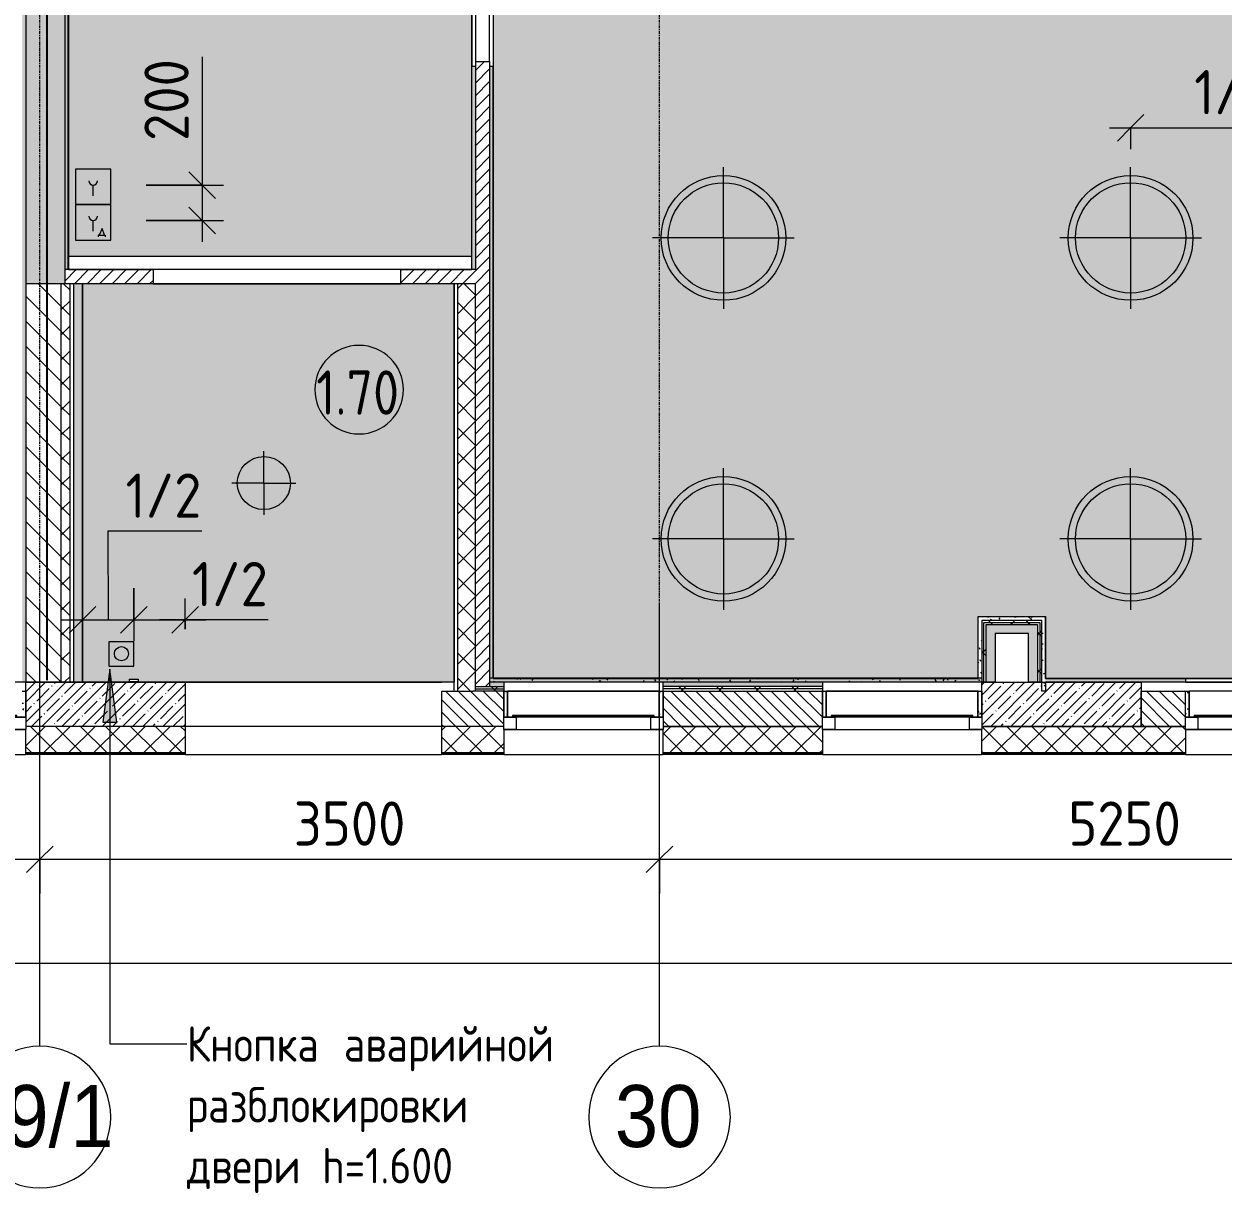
# Model space of a CAD drawing. Header units: millimetres. Extents: x 81610 to 276841, y -8553 to 29000.
# Drawn here: x 107120 to 113893, y -2735 to 3867 of the extents above; entities that cross this region are included whole.
import ezdxf

# ---------------------------------------------------------------- set-up
doc = ezdxf.new("R2010")
doc.units = ezdxf.units.MM
doc.linetypes.add('Осевая', pattern=[31.75, 6.35, -4.7625, 15.875, -4.7625])
for name, color, linetype, lineweight in [('A-ANNO-DIMS', 7, 'Continuous', 9), ('A-ANNO-DIMS-100', 7, 'Continuous', 9), ('A-ANNO-NOTE', 7, 'Continuous', 9), ('A-AREA-IDEN', 7, 'Continuous', 9), ('A-GLAZ', 7, 'Continuous', 9), ('A-GLAZ-1', 7, 'Continuous', 13), ('A-WALL', 7, 'Continuous', 9), ('I-WALL', 7, 'Continuous', 9), ('Q-SPCQ', 7, 'Continuous', 9), ('S-COLS', 7, 'Continuous', 9), ('Оси', 7, 'Continuous', 9), ('Оси-1', 7, 'Continuous', 20), ('Оси-2', 7, 'Осевая', 9)]:
    doc.layers.add(name, color=color, linetype=linetype, lineweight=lineweight)
for name, color, linetype, lineweight, true_color in [('A-CLNG-1', 7, 'Continuous', 9, 0xeaeaea), ('A-WALL-1', 7, 'Continuous', 9, 0x3c3c3c), ('A-WALL-2', 7, 'Continuous', 9, 0x535353), ('A-WALL-FNSH-1', 7, 'Continuous', 9, 0x3c3c3c), ('G-ANNO-TEXT-1', 7, 'Continuous', 9, 0x3c3c3c), ('I-WALL-1', 7, 'Continuous', 9, 0x535353), ('Q-SPCQ-3', 7, 'Continuous', 9, 0x008040), ('Q-SPCQ-4', 1, 'Continuous', 9, 0xff0000), ('S-COLS-1', 9, 'Continuous', 9, 0x808080), ('S-COLS-2', 7, 'Continuous', 9, 0x3c3c3c)]:
    doc.layers.add(name, color=color, linetype=linetype, lineweight=lineweight, true_color=true_color)
doc.layers.add('A-CLNG-PATT-1', color=7, linetype='Continuous', lineweight=9, transparency=1)
doc.styles.add('Arial', font='arial.ttf', dxfattribs={"width": 0.9, "height": 350})
doc.styles.add('GOST Common', font='GOST_Common.ttf', dxfattribs={"width": 0.9, "height": 250})
doc.styles.add('GOST Common_1', font='GOST_Common.ttf', dxfattribs={"width": 0.9, "height": 200})
doc.styles.add('ISOCPEUR', font='isocpeur.ttf', dxfattribs={"width": 0.9, "height": 250})
doc.dimstyles.new('ISO-2_5_0_9К_БОЛЬШОЙ', dxfattribs={"dimscale": 304.8, "dimtxt": 248.995294, "dimasz": 0.492126, "dimexe": 0.393701, "dimexo": 0.984252, "dimgap": 0, "dimtad": 1, "dimdec": 0, "dimrnd": 10, "dimzin": 0, "dimdsep": 46, "dimtxsty": 'ISOCPEUR', "dimblk1": 'OBLIQUE', "dimblk2": 'OBLIQUE', "dimsah": 1, "dimcen": 0.09, "dimdle": 0.393701, "dimazin": 0, "dimtfac": 1, "dimtdec": 4, "dimtix": 1, "dimtmove": 0, "dimatfit": 3, "dimfxl": 1, "dimtvp": 1, "dimtolj": 1, "dimtzin": 0, "dimarcsym": 2})
doc.dimstyles.new('ISO-2_5_0_9К_БОЛЬШОЙ_1', dxfattribs={"dimscale": 304.8, "dimtxt": 248.995294, "dimasz": 0.492126, "dimexe": 0.393701, "dimexo": 0.984252, "dimgap": 0, "dimtad": 1, "dimdec": 0, "dimrnd": 10, "dimzin": 0, "dimdsep": 46, "dimtxsty": 'ISOCPEUR', "dimblk1": 'OBLIQUE', "dimblk2": 'OBLIQUE', "dimsah": 1, "dimcen": 0.09, "dimdle": 0.393701, "dimazin": 0, "dimtfac": 1, "dimtdec": 4, "dimtix": 1, "dimtmove": 1, "dimatfit": 3, "dimfxl": 1, "dimtvp": 1, "dimtolj": 1, "dimtzin": 0, "dimarcsym": 2})
pattern_1 = [(45, (0, 0), (-35.35534, 35.35534), [])]
pattern_2 = [(45, (0, 0), (-70.71068, 70.71068), []), (135, (0, 0), (-70.71068, -70.71068), [])]
pattern_3 = [(45, (0, 0), (-57.024626, 57.024626), []), (45, (57.025, 0), (-57.024626, 57.024626), [100.806, -20.161, 3.353, -16.808])]
pattern_4 = [(0, (0, 0), (121.92, 30.48), [10.058, -81.382, 10.058, -81.382, -487.68]), (0, (0, 0), (121.92, 30.48), [-182.88, 10.058, -172.822, 10.058, -81.382, -213.36]), (0, (0, 0), (121.92, 30.48), [-457.2, 10.058, -50.902, 10.058, -142.342]), (120, (45.72, 15.24), (-87.356454, 90.345817), [10.058, -81.382, 10.058, -81.382, -487.68]), (120, (45.72, 15.24), (-87.356454, 90.345817), [-182.88, 10.058, -172.822, 10.058, -81.382, -213.36]), (120, (45.72, 15.24), (-87.356454, 90.345817), [-457.2, 10.058, -50.902, 10.058, -142.342]), (240, (60.96, 76.2), (-34.563546, -120.825817), [10.058, -81.382, 10.058, -81.382, -487.68]), (240, (60.96, 76.2), (-34.563546, -120.825817), [-182.88, 10.058, -172.822, 10.058, -81.382, -213.36]), (240, (60.96, 76.2), (-34.563546, -120.825817), [-457.2, 10.058, -50.902, 10.058, -142.342])]
pattern_5 = [(45, (0, 0), (-106.06602, 106.06602), []), (135, (0, 0), (-106.06602, -106.06602), [])]

# ---------------------------------------------------------------- blocks, each defined once
blk = doc.blocks.new('120_Окно_СКБ_2Ст_Фрамуга сверху - 120_Окно_СКБ_2Ст_2300х2500_h_ ДОО-19727959-Сводный план потолков 1 этажа в осях 23-33')
at = {"layer": 'A-GLAZ'}
for p, q in [((1150, -57), (-1150, -57)), ((-1080, -57), (1080, -57)), ((-1150, -127), (1150, -127)), ((-1080, -127), (1080, -127))]:
    blk.add_line(p, q, dxfattribs=at)
at = {"layer": 'A-GLAZ-1'}
for p, q in [((-1150, -127), (-1150, -57)), ((-1150, -57), (-1080, -57)), ((-1080, -57), (-1080, -127)), ((520, -127), (520, -57)), ((520, -57), (590, -57)), ((590, -57), (590, -127)), ((1080, -127), (1080, -57)), ((1080, -57), (1150, -57)), ((1150, -57), (1150, -127)), ((-1080, -127), (-1150, -127)), ((-1100, -127), (-1100, -137)), ((-1030, -137), (-1030, -127)), ((470, -137), (470, -127)), ((590, -127), (520, -127)), ((540, -137), (540, -127)), ((570, -127), (570, -137)), ((640, -137), (640, -127)), ((1030, -137), (1030, -127)), ((1150, -127), (1080, -127)), ((1100, -137), (1100, -127)), ((-1100, -137), (540, -137)), ((540, -137), (-1100, -137)), ((570, -137), (1100, -137)), ((1100, -137), (570, -137))]:
    blk.add_line(p, q, dxfattribs=at)
blk = doc.blocks.new('120_Окно_СКБ_1Ст - 120_Окно_СКБ_1Ст 900х2500_h_ с форточкой-22876038-Сводный план потолков 1 этажа в осях 23-33')
at = {"layer": 'A-GLAZ'}
for p, q in [((450, -57), (-450, -57)), ((-450, -127), (450, -127))]:
    blk.add_line(p, q, dxfattribs=at)
at = {"layer": 'A-GLAZ-1'}
for p, q in [((-450, -127), (-450, -57)), ((-450, -57), (-380, -57)), ((-380, -57), (-380, -127)), ((380, -127), (380, -57)), ((380, -57), (450, -57)), ((450, -57), (450, -127)), ((-380, -127), (-450, -127)), ((-400, -127), (-400, -137)), ((-330, -137), (-330, -127)), ((330, -137), (330, -127)), ((450, -127), (380, -127)), ((400, -137), (400, -127)), ((-400, -137), (400, -137)), ((400, -137), (-400, -137))]:
    blk.add_line(p, q, dxfattribs=at)
blk = doc.blocks.new('Кнопка аварийной разблокировки двери - Тип 1-29506767-Сводный план потолков 1 этажа в осях 23-33')
at = {"layer": 'Q-SPCQ-3'}
for p, q in [((-15, 230), (125, 230)), ((-15, 90), (-15, 230)), ((125, 90), (125, 230)), ((-15, 90), (125, 90)), ((100, 15.5), (150, 15.5)), ((100, 0.5), (100, 15.5)), ((150, 0.5), (100, 0.5)), ((150, 15.5), (150, 0.5))]:
    blk.add_line(p, q, dxfattribs=at)
blk.add_circle((55, 160), 40, dxfattribs=at)
blk = doc.blocks.new('Дистанционный пожарный извещатель - Монтируемые на перекрытии-30370891-Сводный план потолков 1 этажа в осях 23-33')
at = {"layer": 'Q-SPCQ'}
for p, q in [((0, 200), (-200, 200)), ((-200, 200), (-200, 0)), ((0, 0), (0, 200)), ((-100, 50), (-100, 110)), ((-200, 0), (0, 0)), ((-72.6, 28.2), (-72.6, 18.2)), ((-66.8, 28.2), (-72.6, 28.2)), ((-49.9, 64.5), (-66.8, 28.2)), ((-66.8, 28.2), (-36.8, 28.2)), ((-36.8, 28.2), (-49.9, 64.5)), ((-36.8, 28.2), (-31.8, 28.2)), ((-31.8, 28.2), (-31.8, 18.2))]:
    blk.add_line(p, q, dxfattribs=at)
blk.add_arc((-100, 135), 25, 180, 360, dxfattribs=at)
blk = doc.blocks.new('Извещатель пожарный ручной - Монтируемые на перекрытии-30371694-Сводный план потолков 1 этажа в осях 23-33')
at = {"layer": 'Q-SPCQ'}
for p, q in [((0, 200), (-200, 200)), ((-200, 200), (-200, 0)), ((0, 0), (0, 200)), ((-100, 50), (-100, 110)), ((-200, 0), (0, 0))]:
    blk.add_line(p, q, dxfattribs=at)
blk.add_arc((-100, 135), 25, 180, 360, dxfattribs=at)
blk = doc.blocks.new('Ось сетки - D8-29747960-Сводный план потолков 1 этажа в осях 23-33')
at = {"layer": 'Оси-1'}
for start, end in [(360, 180), (180, 360)]:
    blk.add_arc((0, 0), 4, start, end, dxfattribs=at)
blk = doc.blocks.new('DIMBLOCK8-Сводный план потолков 1 этажа в осях 23-33')
at = {"layer": 'A-ANNO-DIMS-100'}
for p, q in [((105810, -1044.3), (105810, -730.4)), ((107210, -1044.3), (107210, -730.4)), ((105810, -850.4), (107210, -850.4)), ((105810, -850.4), (105810, -1044.3)), ((107210, -850.4), (107210, -1044.3))]:
    blk.add_line(p, q, dxfattribs=at)
at = {"layer": 'A-ANNO-DIMS-100', "lineweight": 20}
for p, q in [((105810, -850.4), (105885, -775.4)), ((107210, -850.4), (107285, -775.4)), ((105810, -850.4), (105735, -925.4)), ((107210, -850.4), (107135, -925.4))]:
    blk.add_line(p, q, dxfattribs=at)
at = {"layer": 'A-ANNO-DIMS-100', "color": 0, "insert": (106203.5, -523.7), "char_height": 250, "width": 735.494, "attachment_point": 1, "line_spacing_factor": 1.149209, "style": 'ISOCPEUR'}
blk.add_mtext('1400', dxfattribs=at)
blk = doc.blocks.new('_Oblique')
at = {"color": 0, "linetype": 'ByBlock', "lineweight": -2}
blk.add_line((-0.5, -0.5), (0.5, 0.5), dxfattribs=at)
blk = doc.blocks.new('DIMBLOCK9-Сводный план потолков 1 этажа в осях 23-33')
at = {"layer": 'A-ANNO-DIMS-100'}
for p, q in [((107210, -1044.3), (107210, -730.4)), ((110710, -1044.3), (110710, -730.4)), ((107210, -850.4), (110710, -850.4)), ((107210, -850.4), (107210, -1044.3)), ((110710, -850.4), (110710, -1044.3))]:
    blk.add_line(p, q, dxfattribs=at)
at = {"layer": 'A-ANNO-DIMS-100', "lineweight": 20}
for p, q in [((107210, -850.4), (107285, -775.4)), ((110710, -850.4), (110785, -775.4)), ((107210, -850.4), (107135, -925.4)), ((110710, -850.4), (110635, -925.4))]:
    blk.add_line(p, q, dxfattribs=at)
at = {"layer": 'A-ANNO-DIMS-100', "color": 0, "insert": (108644, -523.7), "char_height": 250, "width": 758.478, "attachment_point": 1, "line_spacing_factor": 1.149209, "style": 'ISOCPEUR'}
blk.add_mtext('3500', dxfattribs=at)
blk = doc.blocks.new('DIMBLOCK10-Сводный план потолков 1 этажа в осях 23-33')
at = {"layer": 'A-ANNO-DIMS-100'}
for p, q in [((110710, -1044.3), (110710, -730.4)), ((115960, -1044.3), (115960, -730.4)), ((110710, -850.4), (115960, -850.4)), ((110710, -850.4), (110710, -1044.3)), ((115960, -850.4), (115960, -1044.3))]:
    blk.add_line(p, q, dxfattribs=at)
at = {"layer": 'A-ANNO-DIMS-100', "lineweight": 20}
for p, q in [((110710, -850.4), (110785, -775.4)), ((115960, -850.4), (116035, -775.4)), ((110710, -850.4), (110635, -925.4)), ((115960, -850.4), (115885, -925.4))]:
    blk.add_line(p, q, dxfattribs=at)
at = {"layer": 'A-ANNO-DIMS-100', "color": 0, "insert": (113019, -523.7), "char_height": 250, "width": 758.478, "attachment_point": 1, "line_spacing_factor": 1.149209, "style": 'ISOCPEUR'}
blk.add_mtext('5250', dxfattribs=at)
blk = doc.blocks.new('DIMBLOCK22-Сводный план потолков 1 этажа в осях 23-33')
at = {"layer": 'A-ANNO-DIMS-100'}
for p, q in [((84560, -1631), (84560, -1317.1)), ((125010, -1631), (125010, -1317.1)), ((84440, -1437.1), (125130, -1437.1)), ((84560, -1437.1), (84560, -1631)), ((125010, -1437.1), (125010, -1631))]:
    blk.add_line(p, q, dxfattribs=at)
at = {"layer": 'A-ANNO-DIMS-100', "lineweight": 20}
for p, q in [((84560, -1437.1), (84635, -1362.1)), ((125010, -1437.1), (125085, -1362.1)), ((84560, -1437.1), (84485, -1512.1)), ((125010, -1437.1), (124935, -1512.1))]:
    blk.add_line(p, q, dxfattribs=at)
at = {"layer": 'A-ANNO-DIMS-100', "color": 0, "insert": (104366, -1110.5), "char_height": 250, "width": 1005.558, "attachment_point": 1, "line_spacing_factor": 1.149209, "style": 'ISOCPEUR'}
blk.add_mtext('40450', dxfattribs=at)
blk = doc.blocks.new('Марка_Помещения - Номер-25198446-Сводный план потолков 1 этажа в осях 23-33')
at = {"layer": 'A-AREA-IDEN'}
for start, end in [(360, 180), (180, 360)]:
    blk.add_arc((0, 0), 2.5, start, end, dxfattribs=at)
blk = doc.blocks.new('DIMBLOCK37-Сводный план потолков 1 этажа в осях 23-33')
at = {"layer": 'A-ANNO-DIMS-100'}
for p, q in [((107593.9, 1002), (107595.8, 502.5)), ((108124.8, 1002), (107593.9, 1002)), ((107740.5, 680.5), (107740.5, 382.5)), ((107740.5, 502.5), (107740.5, 680.5)), ((107451, 308.6), (107451, 622.5)), ((107331, 502.5), (107740.5, 502.5)), ((107451, 502.5), (107451, 308.6))]:
    blk.add_line(p, q, dxfattribs=at)
at = {"layer": 'A-ANNO-DIMS-100', "lineweight": 20}
for p, q in [((107451, 502.5), (107526, 577.5)), ((107740.5, 502.5), (107815.5, 577.5)), ((107451, 502.5), (107376, 427.5)), ((107740.5, 502.5), (107665.5, 427.5))]:
    blk.add_line(p, q, dxfattribs=at)
at = {"layer": 'A-ANNO-DIMS-100', "color": 0, "insert": (107693.9, 1328.6), "char_height": 250, "width": 517.144, "attachment_point": 1, "line_spacing_factor": 1.149209, "style": 'ISOCPEUR'}
blk.add_mtext('1/2', dxfattribs=at)
blk = doc.blocks.new('DIMBLOCK38-Сводный план потолков 1 этажа в осях 23-33')
at = {"layer": 'A-ANNO-DIMS-100'}
for p, q in [((107740.5, 680.5), (107740.5, 382.5)), ((107740.5, 502.5), (107740.5, 680.5)), ((108030, 450), (108030, 622.5)), ((107740.5, 502.5), (108150, 502.5)), ((107968.9, 502.5), (107885.3, 502.5)), ((108499.9, 502.5), (107968.9, 502.5)), ((108030, 502.5), (108030, 450))]:
    blk.add_line(p, q, dxfattribs=at)
at = {"layer": 'A-ANNO-DIMS-100', "lineweight": 20}
for p, q in [((107740.5, 502.5), (107815.5, 577.5)), ((108030, 502.5), (108105, 577.5)), ((107740.5, 502.5), (107665.5, 427.5)), ((108030, 502.5), (107955, 427.5))]:
    blk.add_line(p, q, dxfattribs=at)
at = {"layer": 'A-ANNO-DIMS-100', "color": 0, "insert": (108068.9, 829.1), "char_height": 250, "width": 517.144, "attachment_point": 1, "line_spacing_factor": 1.149209, "style": 'ISOCPEUR'}
blk.add_mtext('1/2', dxfattribs=at)
blk = doc.blocks.new('DIMBLOCK71-Сводный план потолков 1 этажа в осях 23-33')
at = {"layer": 'A-ANNO-DIMS-100'}
for p, q in [((108126.8, 3681.2), (108126.8, 3107.1)), ((108126.8, 3107.1), (108126.8, 2857)), ((108126.8, 3077), (108126.8, 2637)), ((107811, 2957), (108246.8, 2957)), ((108126.8, 2957), (107811, 2957)), ((107811, 2757), (108246.8, 2757)), ((108126.8, 2757), (107811, 2757))]:
    blk.add_line(p, q, dxfattribs=at)
at = {"layer": 'A-ANNO-DIMS-100', "lineweight": 20}
for p, q in [((108126.8, 2957), (108051.8, 3032)), ((108126.8, 2957), (108201.8, 2882)), ((108126.8, 2757), (108051.8, 2832)), ((108126.8, 2757), (108201.8, 2682))]:
    blk.add_line(p, q, dxfattribs=at)
at = {"layer": 'A-ANNO-DIMS-100', "color": 0, "insert": (107800.2, 3207.1), "char_height": 250, "width": 568.858, "attachment_point": 1, "rotation": 90, "line_spacing_factor": 1.149209, "style": 'ISOCPEUR'}
blk.add_mtext('200', dxfattribs=at)
blk = doc.blocks.new('DIMBLOCK122-Сводный план потолков 1 этажа в осях 23-33')
at = {"layer": 'A-ANNO-DIMS-100'}
for p, q in [((114521, 3159.2), (114521, 3400.9)), ((113251, 3280.9), (114521, 3280.9)), ((113371, 3284.4), (113371, 3160.9)), ((113371, 3280.9), (113371, 3284.4)), ((114521, 3280.9), (114521, 3159.2))]:
    blk.add_line(p, q, dxfattribs=at)
at = {"layer": 'A-ANNO-DIMS-100', "lineweight": 20}
for p, q in [((113371, 3280.9), (113446, 3355.9)), ((114521, 3280.9), (114596, 3355.9)), ((113371, 3280.9), (113296, 3205.9)), ((114521, 3280.9), (114446, 3205.9))]:
    blk.add_line(p, q, dxfattribs=at)
at = {"layer": 'A-ANNO-DIMS-100', "color": 0, "insert": (113730.5, 3607.5), "char_height": 250, "width": 517.144, "attachment_point": 1, "line_spacing_factor": 1.149209, "style": 'ISOCPEUR'}
blk.add_mtext('1/2', dxfattribs=at)

msp = doc.modelspace()

# ---------------------------------------------------------------- hatches: boundary and pattern name
at = {"layer": 'A-CLNG-PATT-1'}
for points in [[(108765.4, 2557), (109650, 2557), (109649, 10380), (107370, 10379), (107370, 2557)], [(107451, 151), (107715.5, 151), (107715.5, 166), (107765.5, 166), (107765.5, 151), (109549, 151), (109549, 2400), (107451, 2400), (107451, 713.7)]]:
    msp.add_hatch(color=256, dxfattribs=at).paths.add_polyline_path(points)
h = msp.add_hatch(color=256, dxfattribs=at)
h.paths.add_polyline_path([(120869, 170), (120869, 521), (121250, 520), (121250, 170), (124810, 170), (124810, 7721), (124805, 7721), (124805, 9959), (124410, 9960), (124410, 10360), (119350, 10360), (119350, 175), (120230, 175), (120230, 170)])
h.paths.add_polyline_path([(118192.5, 170), (118830, 170), (118830, 175), (119290, 175), (119289, 5160), (111910, 5160), (111909, 6600), (109770, 6600), (109770, 175), (112510, 175), (112510, 520), (112890, 520), (112890.1, 170), (115960, 170), (115960, 520), (116430, 520), (116430, 170), (116845.8, 170)])
h.paths.add_polyline_path([(118680, 5139), (118580, 5139), (118580, 5159), (118680, 5159)])
h.paths.add_polyline_path([(117955, 5139), (117855, 5139), (117855, 5159), (117955, 5157.9)])
h = msp.add_hatch(color=256, dxfattribs=at)
h.paths.add_polyline_path([(109549, 150), (109550, 151), (109549, 2400), (107400, 2400), (107400, 150), (109438.7, 150)])
h.paths.add_polyline_path([(107715.5, 151), (107715.5, 166), (107765.5, 166), (107765.5, 151)])
at = {"layer": 'A-WALL'}
h = msp.add_hatch(dxfattribs=at)
h.set_pattern_fill('FP_1', color=256, style=0, pattern_type=2)
h.set_pattern_definition([(135, (0, 0), (-35.35534, -35.35534), [])])
h.paths.add_polyline_path([(123730, -100), (123730, 100), (123530, 100), (123530, -100)])
h.paths.add_polyline_path([(121130, -100), (121230, -100), (121230, 100), (121130, 100), (121130, -48)])
h.paths.add_polyline_path([(118830, -100), (119330, -100), (119330, 100), (118830, 100)])
h.paths.add_polyline_path([(117030, -100), (117030, 100), (115980, 100), (115980, -100), (116845.8, -100)])
h.paths.add_polyline_path([(113478.9, -100), (113680, -100), (113680, 100), (113430, 100), (113430, -100)])
h.paths.add_polyline_path([(111630, -100), (111630, 100), (110730, 100), (110730, -100), (111458.8, -100)])
h.paths.add_polyline_path([(109655, -100), (109830, -100), (109830, 100), (109480, 100), (109480, -100)])
h.paths.add_polyline_path([(106071.9, -100), (106230, -100), (106230, 100), (105180, 100), (105180, -100), (105398.5, -100)])
h.paths.add_polyline_path([(102630, -100), (102880, -100), (102880, 100), (102630, 100), (102630, -48)])
h.paths.add_polyline_path([(101730, -100), (101730, 100), (100830, 100), (100830, -100), (101358.3, -100)])
h.paths.add_polyline_path([(98105, -100), (98105, 100), (97105, 100), (97105, -100), (97991.5, -100)])
h.paths.add_polyline_path([(94780, -100), (94780, 100), (94530, 100), (94530, -100)])
h.paths.add_polyline_path([(92730, -100), (92730, 100), (91930, 100), (91930, -100), (92604.6, -100)])
h = msp.add_hatch(dxfattribs=at)
h.set_pattern_fill('FP_5', color=256, style=0, pattern_type=2)
h.set_pattern_definition(pattern_2)
h.paths.add_polyline_path([(124926.2, -250), (125080, -250), (125080, -100), (123530, -100), (123530, -250)])
h.paths.add_polyline_path([(121230, -250), (121230, -100), (120230, -100), (120230, -250), (120886, -250)])
h.paths.add_polyline_path([(118192.5, -250), (119330, -250), (119330, -100), (117930, -100), (117930, -250)])
h.paths.add_polyline_path([(116845.8, -250), (117030, -250), (117030, -100), (115980, -100), (115980, -250)])
h.paths.add_polyline_path([(112805.6, -250), (113680, -250), (113680, -100), (112530, -100), (112530, -250)])
h.paths.add_polyline_path([(109830, -250), (109830, -100), (109480, -100), (109480, -250)])
h.paths.add_polyline_path([(110730, -250), (111630, -250), (111630, -100), (110730, -100), (110730, -118)])
h.paths.add_polyline_path([(107130, -250), (108030, -250), (108030, -100), (107130, -100), (107130, -118)])
h.paths.add_polyline_path([(105180, -250), (106230, -250), (106230, -100), (105180, -100), (105180, -214.9)])
h.paths.add_polyline_path([(102880, -250), (102880, -100), (100830, -100), (100830, -250), (102630, -250)])
h.paths.add_polyline_path([(99030, -250), (99930, -250), (99930, -100), (99030, -100), (99030, -214.9)])
h.paths.add_polyline_path([(98130, -250), (98130, -100), (97080, -100), (97080, -250), (97991.5, -250)])
h.paths.add_polyline_path([(93951.3, -250), (94780, -250), (94780, -100), (93630, -100), (93630, -250)])
h.paths.add_polyline_path([(92604.6, -250), (92730, -250), (92730, -100), (91930, -100), (91930, -250)])
h.paths.add_polyline_path([(91030, -250), (91030, -100), (89210, -100), (89210, -250), (89911.1, -250)])
at = {"layer": 'G-ANNO-TEXT-1'}
msp.add_hatch(color=256, dxfattribs=at).paths.add_polyline_path([(107605.4, 224.3), (107565.9, -75.7), (107644.9, -75.7)])
at = {"layer": 'I-WALL'}
h = msp.add_hatch(dxfattribs=at)
h.set_pattern_fill('FP_2', color=256, style=0, pattern_type=2)
h.set_pattern_definition(pattern_3)
h.paths.add_polyline_path([(107350, 2400), (107350, 10600), (107130, 10600), (107130, 2400), (107330, 2400)])
h = msp.add_hatch(dxfattribs=at)
h.set_pattern_fill('FP_31', color=256, style=0, pattern_type=2)
h.set_pattern_definition(pattern_4)
h.paths.add_polyline_path([(107110, 150), (107130, 150), (107130, 10380), (107110, 10380), (107110, 170)])
h = msp.add_hatch(dxfattribs=at)
h.set_pattern_fill('FP_31', color=256, style=0, pattern_type=2)
h.set_pattern_definition(pattern_4)
h.paths.add_polyline_path([(107370, 2480), (107370, 10380), (107350, 10380), (107350, 2480)])
h = msp.add_hatch(dxfattribs=at)
h.set_pattern_fill('FP_31', color=256, style=0, pattern_type=2)
h.set_pattern_definition(pattern_4)
h.paths.add_polyline_path([(109670, 2480), (109670, 3630), (109650, 3630), (109650, 2480)])
h.paths.add_polyline_path([(109650, 5080), (109670, 5080), (109670, 10400), (109650, 10400), (109650, 6285.1)])
h = msp.add_hatch(dxfattribs=at)
h.set_pattern_fill('FP_3', color=256, style=0, pattern_type=2)
h.set_pattern_definition(pattern_1)
h.paths.add_polyline_path([(109670, 125), (109750, 125), (109750, 3655), (109670, 3655), (109670, 249.4)])
h.paths.add_polyline_path([(109750, 5055), (109750, 10400), (109670, 10400), (109670, 5055)])
h = msp.add_hatch(dxfattribs=at)
h.set_pattern_fill('FP_31', color=256, style=0, pattern_type=2)
h.set_pattern_definition(pattern_4)
h.paths.add_polyline_path([(109750, 150), (109770, 150), (109770, 3630), (109750, 3630), (109750, 249.4)])
h.paths.add_polyline_path([(109750, 5080), (109770, 5080), (109770, 6600), (109750, 6600), (109750, 6285.1)])
h = msp.add_hatch(dxfattribs=at)
h.set_pattern_fill('FP_3', color=256, style=0, pattern_type=2)
h.set_pattern_definition(pattern_1)
h.paths.add_polyline_path([(109670, 2400), (109670, 2480), (109249, 2480), (109249, 2400), (109570, 2400)])
h.paths.add_polyline_path([(107350, 2400), (107849, 2400), (107849, 2480), (107350, 2480)])
h = msp.add_hatch(dxfattribs=at)
h.set_pattern_fill('FP_4', color=256, style=0, pattern_type=2)
h.set_pattern_definition([(135, (0, 0), (-70.71068, -70.71068), [])])
h.paths.add_polyline_path([(107330, 150), (107330, 2400), (107130, 2400), (107130, 150)])
h = msp.add_hatch(dxfattribs=at)
h.set_pattern_fill('FP_5', color=256, style=0, pattern_type=2)
h.set_pattern_definition(pattern_2)
h.paths.add_polyline_path([(107380, 150), (107380, 2400), (107330, 2400), (107330, 150)])
h = msp.add_hatch(dxfattribs=at)
h.set_pattern_fill('FP_5', color=256, style=0, pattern_type=2)
h.set_pattern_definition(pattern_2)
h.paths.add_polyline_path([(109670, 100), (109670, 2400), (109570, 2400), (109570, 100), (109655, 100)])
h = msp.add_hatch(dxfattribs=at)
h.set_pattern_fill('FP_31', color=256, style=0, pattern_type=2)
h.set_pattern_definition(pattern_4)
h.paths.add_polyline_path([(112510, 170), (112530, 170), (112530, 520), (112510, 520), (112510, 249.4)])
h = msp.add_hatch(dxfattribs=at)
h.set_pattern_fill('FP_31', color=256, style=0, pattern_type=2)
h.set_pattern_definition(pattern_4)
h.paths.add_polyline_path([(112890, 500), (112890, 520), (112530, 520), (112530, 500), (112870, 500)])
h = msp.add_hatch(dxfattribs=at)
h.set_pattern_fill('FP_41', color=256, style=0, pattern_type=2)
h.set_pattern_definition(pattern_5)
h.paths.add_polyline_path([(112530, 150), (112542.5, 150), (112542.5, 500), (112530, 500), (112530, 170)])
h = msp.add_hatch(dxfattribs=at)
h.set_pattern_fill('FP_41', color=256, style=0, pattern_type=2)
h.set_pattern_definition(pattern_5)
h.paths.add_polyline_path([(112857.5, 487.5), (112870, 487.5), (112870, 500), (112542.5, 500), (112542.5, 487.5), (112805.6, 487.5)])
h = msp.add_hatch(dxfattribs=at)
h.set_pattern_fill('FP_41', color=256, style=0, pattern_type=2)
h.set_pattern_definition(pattern_5)
h.paths.add_polyline_path([(112542.5, 150), (112555, 150), (112555, 487.5), (112542.5, 487.5), (112542.5, 249.4)])
h = msp.add_hatch(dxfattribs=at)
h.set_pattern_fill('FP_41', color=256, style=0, pattern_type=2)
h.set_pattern_definition(pattern_5)
h.paths.add_polyline_path([(112845, 475), (112857.5, 475), (112857.5, 487.5), (112555, 487.5), (112555, 475), (112805.6, 475)])
for points in [[(112555, 150), (112605, 150), (112605, 475), (112555, 475), (112555, 249.4)], [(112605, 425), (112845, 425), (112845, 475), (112605, 475)], [(112845, 150), (112845, 425), (112795, 425), (112795, 150), (112805.6, 150)], [(111458.8, 125), (111630, 125), (111630, 150), (112530, 150), (112530, 175), (109750, 175), (109750, 125), (109830, 125), (109830, 150), (110730, 150), (110730, 125)]]:
    msp.add_hatch(color=256, dxfattribs=at).paths.add_polyline_path(points)
h = msp.add_hatch(dxfattribs=at)
h.set_pattern_fill('FP_41', color=256, style=0, pattern_type=2)
h.set_pattern_definition(pattern_5)
h.paths.add_polyline_path([(112845, 150), (112857.5, 150), (112857.5, 475), (112845, 475), (112845, 425)])
h = msp.add_hatch(dxfattribs=at)
h.set_pattern_fill('FP_41', color=256, style=0, pattern_type=2)
h.set_pattern_definition(pattern_5)
h.paths.add_polyline_path([(112870, 150), (112870, 487.5), (112857.5, 487.5), (112857.5, 150)])
h = msp.add_hatch(dxfattribs=at)
h.set_pattern_fill('FP_31', color=256, style=0, pattern_type=2)
h.set_pattern_definition(pattern_4)
h.paths.add_polyline_path([(112890, 100), (112890, 500), (112870, 500), (112870, 100)])
h = msp.add_hatch(dxfattribs=at)
h.set_pattern_fill('FP_31', color=256, style=0, pattern_type=2)
h.set_pattern_definition(pattern_4)
h.paths.add_polyline_path([(111458.8, 150), (112530, 150), (112530, 170), (109770, 170), (109770, 150), (110112.1, 150)])
h = msp.add_hatch(dxfattribs=at)
h.set_pattern_fill('FP_31', color=256, style=0, pattern_type=2)
h.set_pattern_definition(pattern_4)
h.paths.add_polyline_path([(115960, 150), (115980, 150), (115980, 170), (115960, 170)])
h.paths.add_polyline_path([(113680, 150), (113680, 170), (112890, 170), (112890, 150), (113478.9, 150)])
h = msp.add_hatch(dxfattribs=at)
h.set_pattern_fill('FP_31', color=256, style=0, pattern_type=2)
h.set_pattern_definition(pattern_4)
h.paths.add_polyline_path([(107110, -48), (107130, -48), (107130, 100), (107110, 100)])
h = msp.add_hatch(dxfattribs=at)
h.set_pattern_fill('FP_41', color=256, style=0, pattern_type=2)
h.set_pattern_definition(pattern_5)
h.paths.add_polyline_path([(111630, 112.5), (111630, 125), (110730, 125), (110730, 112.5), (111458.8, 112.5)])
h.paths.add_polyline_path([(109750, 112.5), (109830, 112.5), (109830, 125), (109670, 125), (109670, 112.5)])
h = msp.add_hatch(dxfattribs=at)
h.set_pattern_fill('FP_41', color=256, style=0, pattern_type=2)
h.set_pattern_definition(pattern_5)
h.paths.add_polyline_path([(109815.8, 100), (109830, 100), (109830, 112.5), (109670, 112.5), (109670, 100), (109775.4, 100)])
h.paths.add_polyline_path([(111630, 100), (111630, 112.5), (110730, 112.5), (110730, 100), (111458.8, 100)])
h = msp.add_hatch(dxfattribs=at)
h.set_pattern_fill('FP_31', color=256, style=0, pattern_type=2)
h.set_pattern_definition(pattern_4)
h.paths.add_polyline_path([(109830, -48), (109850, -48), (109850, 100), (109830, 100)])
h = msp.add_hatch(dxfattribs=at)
h.set_pattern_fill('FP_31', color=256, style=0, pattern_type=2)
h.set_pattern_definition(pattern_4)
h.paths.add_polyline_path([(110710, -48), (110730, -48), (110730, 100), (110710, 100)])
h = msp.add_hatch(dxfattribs=at)
h.set_pattern_fill('FP_31', color=256, style=0, pattern_type=2)
h.set_pattern_definition(pattern_4)
h.paths.add_polyline_path([(111630, -48), (111650, -48), (111650, 100), (111630, 100)])
h = msp.add_hatch(dxfattribs=at)
h.set_pattern_fill('FP_31', color=256, style=0, pattern_type=2)
h.set_pattern_definition(pattern_4)
h.paths.add_polyline_path([(112510, -48), (112530, -48), (112530, 100), (112510, 100)])
h = msp.add_hatch(dxfattribs=at)
h.set_pattern_fill('FP_31', color=256, style=0, pattern_type=2)
h.set_pattern_definition(pattern_4)
h.paths.add_polyline_path([(113680, -48), (113700, -48), (113700, 100), (113680, 100)])
at = {"layer": 'S-COLS-1'}
h = msp.add_hatch(dxfattribs=at)
h.set_pattern_fill('FP_2', color=256, style=0, pattern_type=2)
h.set_pattern_definition(pattern_3)
h.paths.add_polyline_path([(107130, -100), (108030, -100), (108030, 150), (107130, 150), (107130, -48)])
h = msp.add_hatch(dxfattribs=at)
h.set_pattern_fill('FP_2', color=256, style=0, pattern_type=2)
h.set_pattern_definition(pattern_3)
h.paths.add_polyline_path([(112805.6, -100), (113430, -100), (113430, 150), (112530, 150), (112530, -100)])

# ---------------------------------------------------------------- linework, layer by layer
at = {"layer": 'A-ANNO-NOTE'}
for p, q in [((111071, 2659), (111071, 3059)), ((113371, 2659), (113371, 3059)), ((111071, 2659), (110671, 2659)), ((111071, 2659), (111071, 2259)), ((111071, 2659), (111471, 2659)), ((113371, 2659), (112971, 2659)), ((113371, 2659), (113371, 2259)), ((113371, 2659), (113771, 2659)), ((108475, 1274.5), (108475, 1454.5)), ((111071, 959), (111071, 1359)), ((113371, 959), (113371, 1359)), ((108475, 1274.5), (108295, 1274.5)), ((108475, 1274.5), (108475, 1094.5)), ((108475, 1274.5), (108655, 1274.5)), ((111071, 959), (110671, 959)), ((111071, 959), (111071, 559)), ((111071, 959), (111471, 959)), ((113371, 959), (112971, 959)), ((113371, 959), (113371, 559)), ((113371, 959), (113771, 959))]:
    msp.add_line(p, q, dxfattribs=at)
for centre, radius in [((111071, 2659), 352), ((113371, 2659), 352), ((111071, 2659), 311.5), ((113371, 2659), 311.5), ((108475, 1274.5), 150), ((111071, 959), 352), ((113371, 959), 352), ((111071, 959), 311.5), ((113371, 959), 311.5)]:
    msp.add_circle(centre, radius, dxfattribs=at)
at = {"layer": 'A-CLNG-1'}
for p, q in [((109650, 2557), (109650, 10380)), ((109770, 6600), (109770, 3630)), ((107370, 2557), (109650, 2557)), ((107451, 2400), (107451, 151)), ((109249, 2400), (107849, 2400)), ((112510, 520), (112890, 520)), ((107451, 151), (107715.5, 151)), ((107765.5, 151), (109549, 151)), ((109850.2, 100), (109850.2, -48)), ((110709, 100), (109850.5, 100)), ((109850.5, 100), (109850.5, -48)), ((110708.7, -48), (110708.7, 100)), ((110709, -48), (110709, 100)), ((111650.2, 100), (111650.2, -48)), ((112509, 100), (111650.5, 100)), ((111650.5, 100), (111650.5, -48)), ((112508.7, -48), (112508.7, 100)), ((112509, -48), (112509, 100)), ((115959, 100), (113701, 100)), ((113701, 100), (113701, -48))]:
    msp.add_line(p, q, dxfattribs=at)
at = {"layer": 'A-WALL'}
for p, q in [((107350, 10600), (107350, 2400)), ((107370, 2480), (107370, 10380)), ((109650, 2481), (109650, 3630)), ((109670, 3655), (109670, 2480)), ((107849, 2480), (107350, 2480)), ((109670, 2480), (109249, 2480)), ((107450, 2400), (107130, 2400)), ((107380, 150), (107380, 2400)), ((107849, 2400), (107451, 2400)), ((109670, 2400), (109249, 2400)), ((109550, 2400), (109550, 150)), ((109570, 100), (109570, 2400)), ((109670, 125), (109670, 2400)), ((112530, 500), (112530, 170)), ((112542.5, 150), (112542.5, 487.5)), ((112542.5, 487.5), (112857.5, 487.5)), ((112555, 150), (112555, 475)), ((112555, 475), (112845, 475)), ((112845, 475), (112845, 150)), ((112857.5, 487.5), (112857.5, 150)), ((112890, 170), (112890, 520)), ((107330, 150), (107130, 150)), ((107400, 150), (107400, 151)), ((108030, 150), (107400, 150)), ((109770, 170), (112510, 170)), ((112510.5, 170), (109771, 170)), ((112530, 150), (112530, 150)), ((109830, 100), (109655, 100)), ((109670, 125), (109830, 125)), ((109670, 112.5), (109830, 112.5)), ((111630, 125), (110730, 125)), ((111630, 112.5), (110730, 112.5)), ((110730, 100), (111630, 100)), ((113430, -100), (113430, 100)), ((109830, -100), (109480, -100)), ((111630, -100), (110730, -100)), ((110730, -100), (111630, -100)), ((113680, -100), (113430, -100)), ((108030, -250), (107130, -250)), ((108030, -253), (107130, -253)), ((109830, -250), (109480, -250)), ((109830, -253), (109480, -253)), ((111630, -250), (110730, -250)), ((111630, -253), (110730, -253)), ((113680, -250), (112530, -250)), ((113680, -253), (112530, -253))]:
    msp.add_line(p, q, dxfattribs=at)
at = {"layer": 'A-WALL-1'}
for p, q in [((107130, 10600), (107130, 150)), ((109650, 3630), (109670, 3630)), ((109670, 3655), (109750, 3655)), ((109750, 3655), (109750, 125)), ((109750, 3630), (109770, 3630)), ((107849, 2480), (107849, 2400)), ((109249, 2400), (109249, 2480)), ((107330, 150), (107330, 2400)), ((112510, 170), (112510, 520)), ((112530, 500), (112870, 500)), ((112870, 100), (112870, 500)), ((112605, 425), (112605, 150)), ((112795, 425), (112605, 425)), ((112795, 150), (112795, 425)), ((107130, 150), (106010, 150)), ((107380, 150), (107330, 150)), ((109750, 175), (112530, 175)), ((112605, 150), (109750, 150)), ((109830, 150), (109830, -48)), ((110730, 150), (109830, 150)), ((110730, -48), (110730, 150)), ((111630, 150), (111630, -48)), ((112530, 150), (111630, 150)), ((112530, 170), (112530, 150)), ((112870, 150), (112795, 150)), ((112890, 170), (113680, 170)), ((112890, 150), (112890, 100)), ((113680, 150), (112890, 150)), ((113680, 170), (113680, 150)), ((107110, 100), (107130, 100)), ((107130, 100), (107130, -48)), ((109480, 100), (109655, 100)), ((109480, -250), (109480, 100)), ((109670, 100), (109670, 125)), ((109830, -48), (109830, 100)), ((109830, 100), (109850, 100)), ((109850, 100), (109850, -48)), ((110710, -48), (110710, 100)), ((110710, 100), (110730, 100)), ((110730, 100), (110730, -48)), ((111630, -48), (111630, 100)), ((111630, 100), (111650, 100)), ((111650, 100), (111650, -48)), ((112510, -48), (112510, 100)), ((112510, 100), (112530, 100)), ((112530, 100), (112530, -48)), ((112890, 100), (112870, 100)), ((113430, 100), (113680, 100)), ((113680, -48), (113680, 100)), ((113680, 100), (113700, 100)), ((113700, 100), (113700, -48)), ((107130, -250), (107130, -118)), ((108030, -100), (108030, -250)), ((109830, -118), (109830, -250)), ((110730, -250), (110730, -118)), ((111630, -118), (111630, -250)), ((112530, -100), (113680, -100)), ((112530, -250), (112530, -118)), ((113680, -118), (113680, -250))]:
    msp.add_line(p, q, dxfattribs=at)
at = {"layer": 'A-WALL-2'}
for p, q in [((109830, -100), (107130, -100)), ((106230, -258), (107130, -258)), ((108030, -258), (109480, -258)), ((109830, -258), (110730, -258)), ((111630, -258), (112530, -258)), ((113680, -258), (115980, -258))]:
    msp.add_line(p, q, dxfattribs=at)
at = {"layer": 'A-WALL-FNSH-1'}
for p, q in [((107250, 160.5), (107250, 10390)), ((107251, 10390), (107251, 160.5)), ((107371, 10379), (107371, 2481)), ((109649, 2480), (109649, 10379)), ((109650, 10380), (109650, 3630)), ((109771, 6599), (109771, 171)), ((109770, 170), (109770, 3630)), ((107371, 2481), (107849, 2481)), ((107849, 2481), (107849, 2480)), ((109249, 2480), (109249, 2481)), ((109249, 2481), (109650, 2481)), ((107400, 2400), (107400, 151)), ((107450, 151), (107450, 2400)), ((107450, 2400), (107451, 2400)), ((107849, 2399), (107451, 2399)), ((107849, 2400), (107849, 2399)), ((109249, 2399), (109249, 2400)), ((109550, 2399), (109249, 2399)), ((109549, 151), (109549, 2400)), ((112509, 171), (112509, 521)), ((112509, 521), (112891, 521)), ((112891, 521), (112891, 171)), ((107251, 160.5), (107250, 160.5)), ((107400, 150), (107380, 150)), ((107400, 151), (107450, 151)), ((107715.5, 151), (107765.5, 151)), ((108030, 151), (108030, 150)), ((109480, 150), (109480, 151)), ((109550, 150), (109480, 150)), ((109550, 100), (109550, 150)), ((109771, 171), (112509, 171)), ((112510, 171), (112510.5, 171)), ((112510.5, 171), (112510.5, 170)), ((113701, 170), (112890, 170)), ((112891, 171), (113701, 171)), ((113701, 171), (113701, 170)), ((109850, 100), (109851, 100)), ((109851, 100), (109851, -48)), ((110709, 100), (110709, 100)), ((110709, 100), (110710, 100)), ((111650, 100), (111651, 100)), ((111651, 100), (111651, -48)), ((112509, 100), (112509, 100)), ((112509, 100), (112510, 100)), ((113700, 100), (113701, 100)), ((113701, 100), (113701, 100)), ((107130, -258), (107130, -250)), ((108030, -258), (107130, -258)), ((108030, -250), (108030, -258)), ((109480, -258), (109480, -250)), ((109830, -258), (109480, -258)), ((109830, -250), (109830, -258)), ((110730, -258), (110730, -250)), ((111630, -258), (110730, -258)), ((111630, -250), (111630, -258)), ((112530, -258), (112530, -250)), ((113680, -258), (112530, -258)), ((113680, -250), (113680, -258))]:
    msp.add_line(p, q, dxfattribs=at)
at = {"layer": 'G-ANNO-TEXT-1'}
for p, q in [((107605.4, 224.3), (107565.9, -75.7)), ((107644.9, -75.7), (107605.4, 224.3)), ((107605.4, 224.3), (107605.4, -1893.2)), ((107565.9, -75.7), (107644.9, -75.7)), ((107605.4, -1893.2), (108039.9, -1893.2))]:
    msp.add_line(p, q, dxfattribs=at)
at = {"layer": 'I-WALL-1'}
for p, q in [((109670, 5055), (109670, 3655)), ((109750, 3655), (109750, 5055)), ((109249, 2481), (107849, 2481)), ((109650, 2481), (109650, 2480)), ((107849, 2399), (109249, 2399)), ((109550, 150), (108030, 150)), ((108030, 150), (109480, 150)), ((115959, 170), (113680, 170)), ((115960, 150), (113680, 150)), ((113680, 150), (115960, 150)), ((115947.2, 171), (113701, 171)), ((113701, 170), (115947.2, 170)), ((109850.5, 100), (110708.7, 100)), ((111650.5, 100), (112508.7, 100))]:
    msp.add_line(p, q, dxfattribs=at)
at = {"layer": 'S-COLS'}
for p, q in [((107130, 150), (107330, 150)), ((107400, 150), (108030, 150)), ((113430, 100), (113430, -100)), ((108030, -100), (107130, -100))]:
    msp.add_line(p, q, dxfattribs=at)
at = {"layer": 'S-COLS-2'}
for p, q in [((107130, -48), (107130, 150)), ((107330, 150), (107400, 150)), ((108030, 150), (108030, -100)), ((112530, -48), (112530, 150)), ((112530, 150), (113430, 150)), ((113430, 150), (113430, 100)), ((113430, -100), (112530, -100))]:
    msp.add_line(p, q, dxfattribs=at)
at = {"layer": 'Оси'}
for p, q in [((107210, -1906.3), (107210, 593.7)), ((110710, -1906.3), (110710, 593.7))]:
    msp.add_line(p, q, dxfattribs=at)
at = {"layer": 'Оси-2'}
for p, q in [((107210, 593.7), (107210, 19528.3)), ((110710, 593.7), (110710, 19528.3))]:
    msp.add_line(p, q, dxfattribs=at)

# ---------------------------------------------------------------- block references
at = {"layer": 'A-AREA-IDEN', "xscale": 99.99999999999993, "yscale": 99.99999999999993, "zscale": 99.99999999999993}
msp.add_blockref('Марка_Помещения - Номер-25198446-Сводный план потолков 1 этажа в осях 23-33', (109012.9, 1802.2), dxfattribs=at)
at = {"layer": 'A-GLAZ', "rotation": 180}
for name, p in [('120_Окно_СКБ_1Ст - 120_Окно_СКБ_1Ст 900х2500_h_ с форточкой-22876038-Сводный план потолков 1 этажа в осях 23-33', (106680, -175)), ('120_Окно_СКБ_1Ст - 120_Окно_СКБ_1Ст 900х2500_h_ с форточкой-22876038-Сводный план потолков 1 этажа в осях 23-33', (110280, -175)), ('120_Окно_СКБ_1Ст - 120_Окно_СКБ_1Ст 900х2500_h_ с форточкой-22876038-Сводный план потолков 1 этажа в осях 23-33', (112080, -175)), ('120_Окно_СКБ_2Ст_Фрамуга сверху - 120_Окно_СКБ_2Ст_2300х2500_h_ ДОО-19727959-Сводный план потолков 1 этажа в осях 23-33', (114830, -175))]:
    msp.add_blockref(name, p, dxfattribs=at)
at = {"layer": 'Q-SPCQ-3'}
msp.add_blockref('Кнопка аварийной разблокировки двери - Тип 1-29506767-Сводный план потолков 1 этажа в осях 23-33', (107615.5, 150.5), dxfattribs=at)
at = {"layer": 'Q-SPCQ-4'}
for name, p in [('Извещатель пожарный ручной - Монтируемые на перекрытии-30371694-Сводный план потолков 1 этажа в осях 23-33', (107611, 2847)), ('Дистанционный пожарный извещатель - Монтируемые на перекрытии-30370891-Сводный план потолков 1 этажа в осях 23-33', (107611, 2647))]:
    msp.add_blockref(name, p, dxfattribs=at)
at = {"layer": 'Оси-1', "xscale": 99.99999999999993, "yscale": 99.99999999999993, "zscale": 99.99999999999993}
for p in [(107210, -2306.3), (110710, -2306.3)]:
    msp.add_blockref('Ось сетки - D8-29747960-Сводный план потолков 1 этажа в осях 23-33', p, dxfattribs=at)

# ---------------------------------------------------------------- texts
at = {"layer": 'A-AREA-IDEN', "insert": (108771, 1910.8), "char_height": 250, "width": 606.076, "attachment_point": 1, "style": 'GOST Common'}
msp.add_mtext('1.70', dxfattribs=at)
at = {"layer": 'G-ANNO-TEXT-1', "char_height": 200, "attachment_point": 1, "style": 'GOST Common_1'}
for s, insert, width in [('Кнопка', (108039.9, -1793.2), 995.696), ('\\fGOST Common|b0|i0|c204|p34|;\\W.9; ', (108861.4, -1793.2), 79.367), ('аварийной', (108926.9, -1793.2), 1471.898), ('\\fGOST Common|b0|i0|c204|p34|;\\W.9; ', (110141.3, -1793.2), 79.367), ('разблокировки', (108039.9, -2137.1), 2063.544), ('\\fGOST Common|b0|i0|c204|p34|;\\W.9; ', (109742.5, -2137.1), 79.367), (' h=1.600', (108694.7, -2481.1), 1046.202), ('двери', (108039.9, -2481.1), 793.671)]:
    msp.add_mtext(s, dxfattribs=dict(at, insert=insert, width=width))
at = {"layer": 'Оси', "char_height": 350, "attachment_point": 1, "style": 'Arial'}
for s, insert, width in [('29/1', (106769.7, -2125.6), 1060.633), ('30', (110457.4, -2125.6), 606.076)]:
    msp.add_mtext(s, dxfattribs=dict(at, insert=insert, width=width))

# ---------------------------------------------------------------- dimensions: what is measured, and where the dimension line sits
at = {"layer": 'A-ANNO-DIMS'}
dim = msp.add_linear_dim(base=(108126.8, 2757), p1=(107511, 2957), p2=(107511, 2757), angle=90, dimstyle='ISO-2_5_0_9К_БОЛЬШОЙ_1', override={"dimpost": '<>', "dimfxl": 200}, dxfattribs=at)
dim.commit()
dim.dimension.update_dxf_attribs({"geometry": 'DIMBLOCK71-Сводный план потолков 1 этажа в осях 23-33', "text_midpoint": (107966.9, 3491.5), "dimtype": 160, "text_rotation": 90})
dim = msp.add_linear_dim(base=(114521, 3280.9), p1=(113371, 2984.4), p2=(114521, 2859.2), text='1/2', dimstyle='ISO-2_5_0_9К_БОЛЬШОЙ', override={"dimpost": '<>', "dimfxl": 1156.795707}, dxfattribs=at)
dim.commit()
dim.dimension.update_dxf_attribs({"geometry": 'DIMBLOCK122-Сводный план потолков 1 этажа в осях 23-33', "text_midpoint": (113946, 3405.9)})
for base, p1, p2, override, picture, middle in [((107740.5, 502.5), (107451, 608.6), (107740.5, 380.5), {"dimpost": '<>', "dimfxl": 368.556494}, 'DIMBLOCK37-Сводный план потолков 1 этажа в осях 23-33', (107952.5, 1161.9)), ((108030, 502.5), (107740.5, 380.5), (108030, 150), {"dimpost": '<>', "dimfxl": 370.054726}, 'DIMBLOCK38-Сводный план потолков 1 этажа в осях 23-33', (108327.5, 662.5))]:
    dim = msp.add_linear_dim(base=base, p1=p1, p2=p2, text='1/2', dimstyle='ISO-2_5_0_9К_БОЛЬШОЙ_1', override=override, dxfattribs=at)
    dim.commit()
    dim.dimension.update_dxf_attribs({"geometry": picture, "text_midpoint": middle, "dimtype": 160})
for base, p1, p2, override, picture, middle in [((107210, -850.4), (105810, -744.3), (107210, -744.3), {"dimpost": '<>', "dimfxl": 1400}, 'DIMBLOCK8-Сводный план потолков 1 этажа в осях 23-33', (106510, -725.4)), ((110710, -850.4), (107210, -744.3), (110710, -744.3), {"dimpost": '<>', "dimfxl": 3500}, 'DIMBLOCK9-Сводный план потолков 1 этажа в осях 23-33', (108960, -725.4)), ((115960, -850.4), (110710, -744.3), (115960, -744.3), {"dimpost": '<>', "dimfxl": 5250}, 'DIMBLOCK10-Сводный план потолков 1 этажа в осях 23-33', (113335, -725.4)), ((125010, -1437.1), (84560, -1331), (125010, -1331), {"dimpost": '<>', "dimfxl": 40450}, 'DIMBLOCK22-Сводный план потолков 1 этажа в осях 23-33', (104785, -1312.1))]:
    dim = msp.add_linear_dim(base=base, p1=p1, p2=p2, dimstyle='ISO-2_5_0_9К_БОЛЬШОЙ', override=override, dxfattribs=at)
    dim.commit()
    dim.dimension.update_dxf_attribs({"geometry": picture, "text_midpoint": middle})

doc.saveas('drawing.dxf')
